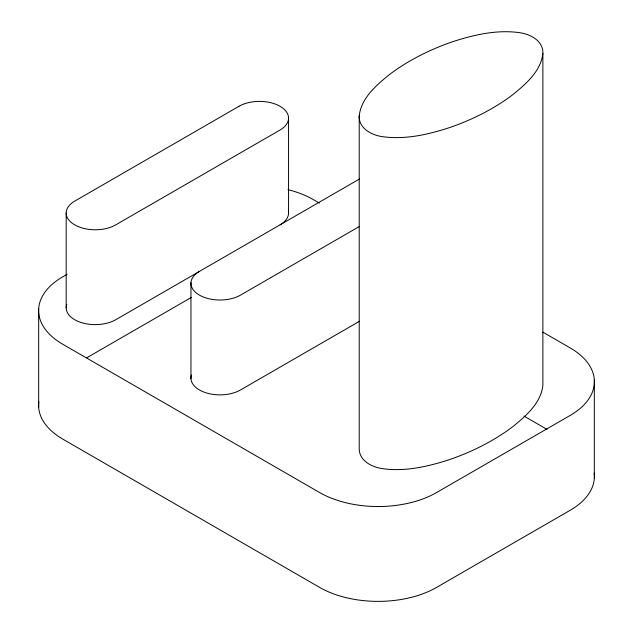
<?xml version="1.0" encoding="UTF-8"?>
<svg xmlns="http://www.w3.org/2000/svg" width="633" height="633" viewBox="0 0 633 633"><rect width="100%" height="100%" fill="white"/><g stroke="black" fill="none" stroke-linecap="round" stroke-linejoin="round"><path stroke-width="0.95" d="M359.212 115.902C361.182 98.186 376.01 85.558 388.955 74.923C408.024 60.444 429.712 49.643 452.286 41.825C473.579 34.886 496.225 29.601 518.72 32.552C529.75 33.826 543.423 40.52 542.877 53.433L542.877 385.418C540.906 403.142 526.07 415.77 513.134 426.405C494.064 440.885 472.376 451.685 449.802 459.503C428.509 466.434 405.864 471.727 383.369 468.776C372.339 467.502 358.666 460.808 359.212 447.895L359.212 115.902C358.666 128.816 372.339 135.509 383.369 136.791C405.864 139.735 428.509 134.449 449.802 127.518C472.376 119.692 494.064 108.9 513.134 94.42C526.07 83.778 540.906 71.149 542.877 53.433M67.13 274.279L62.849 276.748A82.733 47.76 0 0 0 62.849 344.297L319.61 492.537A82.733 47.76 0 0 0 436.604 492.537L570.151 415.438A82.733 47.76 0 0 0 570.151 347.889L542.766 332.08M359.457 179.012L115.76 319.712A29.039 16.767 0 0 1 81.404 322.608A29.039 16.767 0 0 1 66.797 304.418M86.816 357.764L191.253 297.47M359.457 226.44L240.516 295.113A29.039 16.767 0 0 1 199.442 295.113A29.039 16.767 0 0 1 199.442 271.399M359.457 321.295L240.516 389.96A29.039 16.767 0 0 1 206.405 392.935A29.039 16.767 0 0 1 191.443 374.989M319.38 203.106L313.39 199.648A82.733 47.76 0 0 0 287.975 189.647M523.934 416.063L547.047 429.403M594.324 379.879L594.324 478.303M288.553 118.149L288.553 213.005M190.96 282.627L190.96 378.732M66.18 213.005L66.18 307.86M38.676 308.738L38.676 407.161M38.842 401.813A82.733 47.76 0 0 0 62.849 439.152L319.61 587.392A82.733 47.76 0 0 0 436.604 587.392L570.151 510.293A82.733 47.76 0 0 0 594.158 472.946M288.403 211.272A29.039 16.767 0 0 1 280.047 224.857M238.973 106.297L74.686 201.144A29.039 16.767 0 0 0 74.686 224.857A29.039 16.767 0 0 0 115.76 224.857L280.047 130.01A29.039 16.767 0 0 0 280.047 106.297A29.039 16.767 0 0 0 238.973 106.297"/></g></svg>
